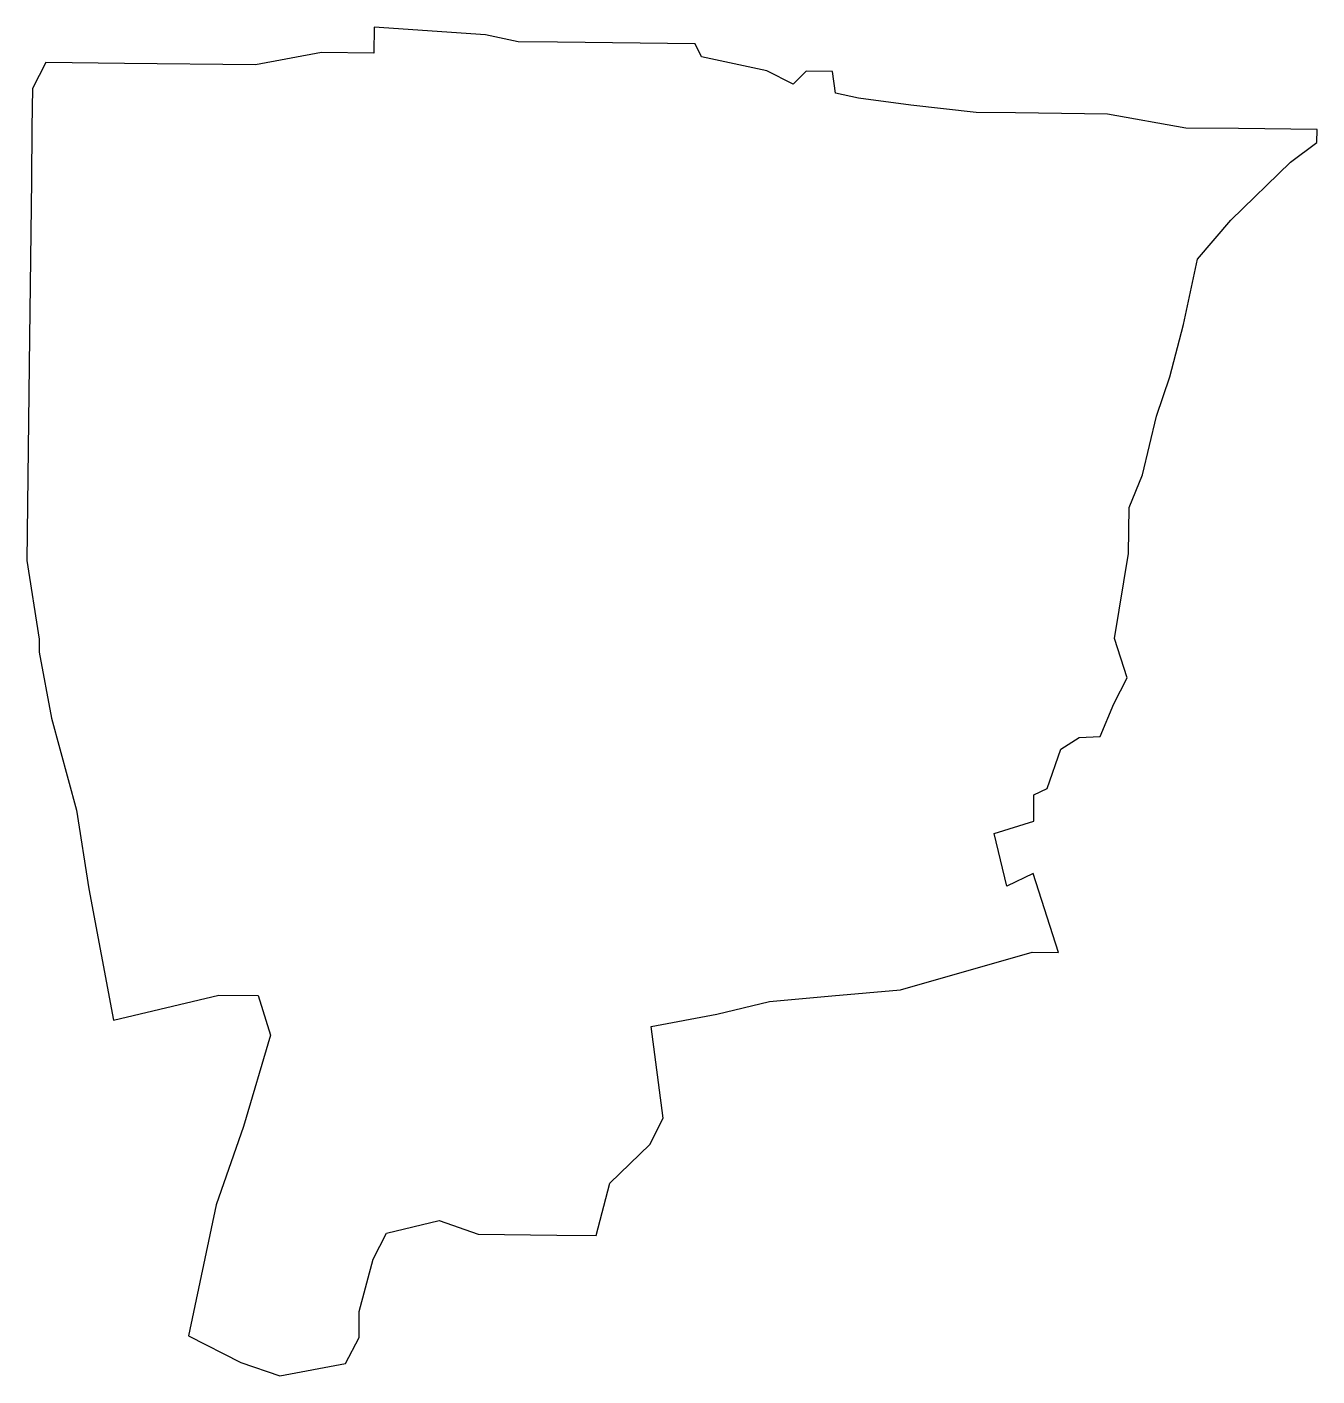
# Model space of a CAD drawing. Header units: metres. Extents: x -4297 to 259063, y -892 to 2189192.
# Drawn here: x 1212 to 2579, y -282 to 1147 of the extents above; entities that cross this region are included whole.
import ezdxf

# ---------------------------------------------------------------- set-up
doc = ezdxf.new("R2010")
doc.units = ezdxf.units.M
doc.header["$LTSCALE"] = 0.3
doc.layers.add('VILLAGE BOUNDRY', color=15, linetype='Continuous')

msp = doc.modelspace()

# ---------------------------------------------------------------- linework, layer by layer
at = {"layer": 'VILLAGE BOUNDRY'}
msp.add_lwpolyline([(2437.4, 831.6), (2452.1, 900.8), (2487.3, 942.1), (2550.5, 1003.8), (2578.5, 1024.4), (2578.7, 1038.3), (2495.4, 1039.2), (2439.8, 1039.9), (2356.6, 1054.7), (2259.5, 1055.8), (2217.8, 1056.3), (2148.5, 1064), (2093, 1071.6), (2068.6, 1076.7), (2065.6, 1099.7), (2037.8, 1100), (2023.7, 1086.3), (1996.1, 1100.5), (1926.8, 1115.2), (1920.1, 1129.2), (1774.3, 1130.8), (1732.6, 1131.3), (1698, 1138.6), (1580, 1146.9), (1579.7, 1119.2), (1524.2, 1119.8), (1454.6, 1106.7), (1315.7, 1108.3), (1232.4, 1109.3), (1218.2, 1081.6), (1217.7, 1040), (1217.1, 984.5), (1215.8, 873.4), (1215.1, 817.8), (1212.4, 581.8), (1225.4, 498.3), (1225.2, 484.4), (1238.3, 414.8), (1265, 317.3), (1277.9, 233.8), (1304.1, 94.6), (1415.5, 121.1), (1457.1, 120.7), (1470.5, 78.9), (1441.7, -18), (1412.9, -101), (1383.5, -239.6), (1438.8, -268), (1480.3, -282.3), (1549.9, -269.2), (1564.1, -241.7), (1564.4, -213.9), (1578.9, -158.5), (1593.1, -130.9), (1648.8, -117.6), (1690.3, -132), (1773.6, -133), (1815.3, -133.4), (1829.8, -78), (1871.9, -36.9), (1886.1, -9.2), (1873.4, 88.1), (1943, 101.2), (1998.7, 114.4), (2064.7, 120.6), (2137.7, 126.7), (2277, 166.8), (2304.8, 166.5), (2278, 250.1), (2250, 236.5), (2236.8, 292.3), (2278.6, 305.6), (2278.9, 333.4), (2292.9, 340.2), (2307.2, 381.7), (2326.8, 394), (2349.1, 395.1), (2363.4, 429.7), (2377.6, 457.3), (2364.2, 499.1), (2379.1, 589.2), (2379.6, 637.8), (2393.9, 672.4), (2408.5, 734.7), (2422.9, 776.2)], close=True, dxfattribs=at)

doc.saveas('drawing.dxf')
